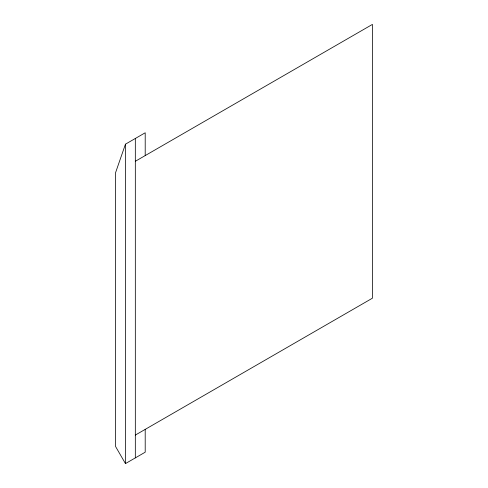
<?xml version="1.0" encoding="UTF-8"?>
<svg xmlns="http://www.w3.org/2000/svg" width="488" height="488" viewBox="0 0 488 488"><rect width="100%" height="100%" fill="white"/><g stroke="black" fill="none" stroke-linecap="round" stroke-linejoin="round"><path stroke-width="0.73" d="M145.204 155.587L145.204 132.773L125.447 144.18L115.564 172.697L115.564 446.49L125.447 463.6L145.204 452.193L145.204 429.379M135.328 161.29L372.435 24.4L372.435 298.186L135.328 435.082M135.328 138.476L135.328 457.897M125.447 144.18L125.447 463.6"/></g></svg>
